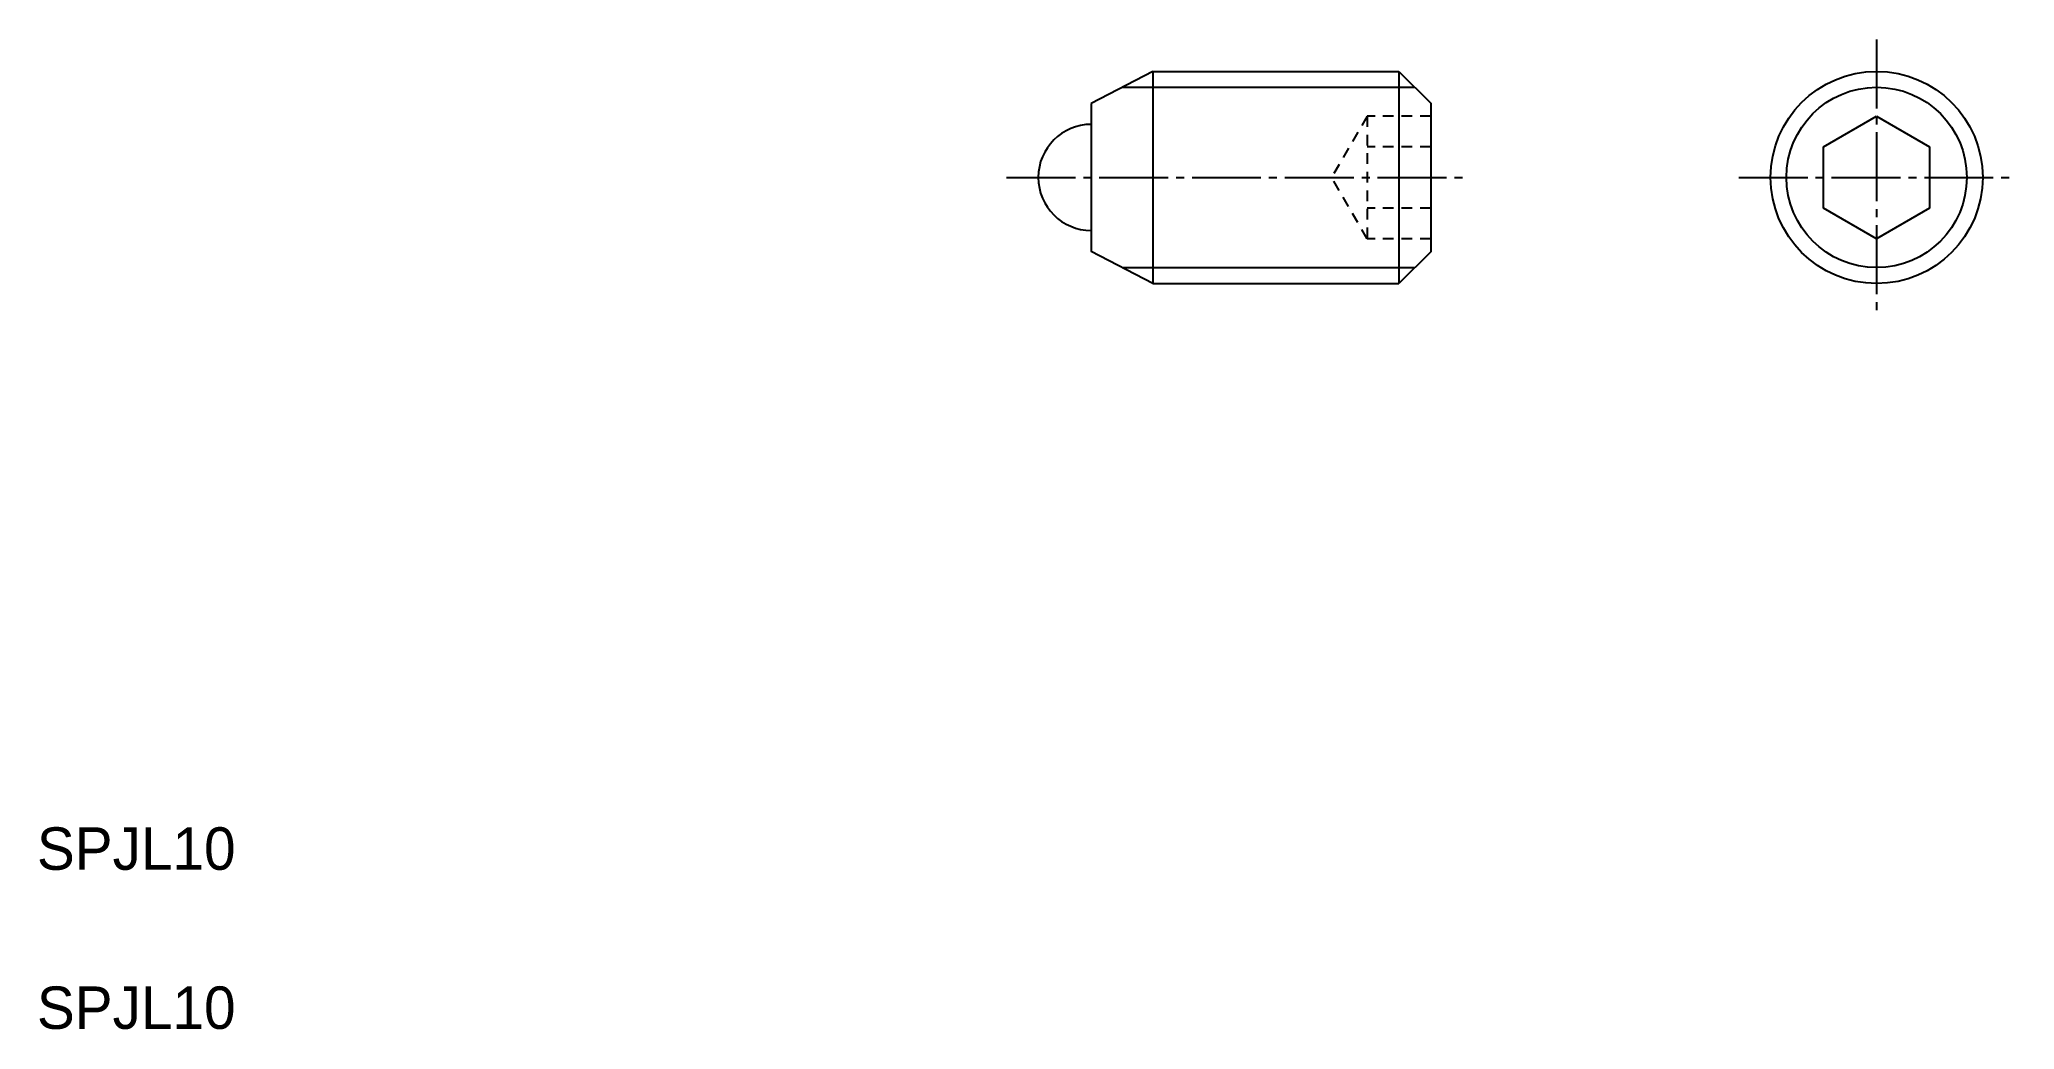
# Model space of a CAD drawing. Extents: x 5.1 to 98.2, y 5 to 51.6.
import ezdxf

# ---------------------------------------------------------------- set-up
doc = ezdxf.new("R2010")
doc.units = 0
doc.header["$LTSCALE"] = 0.25
doc.linetypes.add('CENTER', pattern=[17.5, 13, -1.5, 1.5, -1.5])
doc.linetypes.add('DASHED', pattern=[3.5, 2, -1.5])
doc.layers.get('0').update_dxf_attribs({"linetype": 'CONTINUOUS'})
doc.layers.add('CENTER', color=1, linetype='CENTER')

msp = doc.modelspace()

# ---------------------------------------------------------------- linework, layer by layer
for p, q in [((57.61, 50.133), (54.71, 48.623)), ((57.61, 50.133), (69.21, 50.133)), ((57.61, 50.133), (57.61, 40.133)), ((69.21, 50.133), (69.21, 40.133)), ((69.21, 50.133), (70.71, 48.633)), ((54.71, 48.623), (54.71, 41.643)), ((70.71, 48.633), (70.71, 41.633)), ((89.235, 46.576), (91.735, 48.02)), ((91.735, 48.02), (94.235, 46.576)), ((89.235, 43.69), (89.235, 46.576)), ((94.235, 46.576), (94.235, 43.69)), ((66.877, 43.69), (66.877, 43.69)), ((67.293, 42.968), (67.293, 42.968)), ((91.735, 42.246), (89.235, 43.69)), ((94.235, 43.69), (91.735, 42.246)), ((57.61, 40.133), (54.71, 41.643)), ((70.71, 41.633), (69.21, 40.133)), ((57.61, 40.133), (69.21, 40.133))]:
    msp.add_line(p, q)
at = {"color": 3}
for p, q in [((56.169, 49.383), (69.96, 49.383)), ((56.169, 40.883), (69.96, 40.883))]:
    msp.add_line(p, q, dxfattribs=at)
at = {"color": 3, "linetype": 'DASHED'}
for p, q in [((67.71, 48.02), (66.043, 45.133)), ((67.71, 48.02), (67.71, 42.246)), ((70.71, 48.02), (67.71, 48.02)), ((70.71, 46.576), (67.71, 46.576)), ((67.71, 42.246), (66.043, 45.133)), ((70.71, 43.69), (67.71, 43.69)), ((70.71, 42.246), (67.71, 42.246))]:
    msp.add_line(p, q, dxfattribs=at)
msp.add_circle((91.735, 45.133), 5)
at = {"color": 3}
msp.add_circle((91.735, 45.133), 4.25, dxfattribs=at)
msp.add_arc((54.71, 45.133), 2.5, 90, 270)
at = {"layer": 'CENTER', "color": 1, "linetype": 'CENTER'}
for p, q in [((91.735, 51.633), (91.735, 38.633)), ((50.71, 45.133), (72.21, 45.133)), ((85.235, 45.133), (98.235, 45.133))]:
    msp.add_line(p, q, dxfattribs=at)

# ---------------------------------------------------------------- texts
for p in [(5, 12.5), (5, 5)]:
    msp.add_text('SPJL10', height=2).set_placement(p)

doc.saveas('drawing.dxf')
